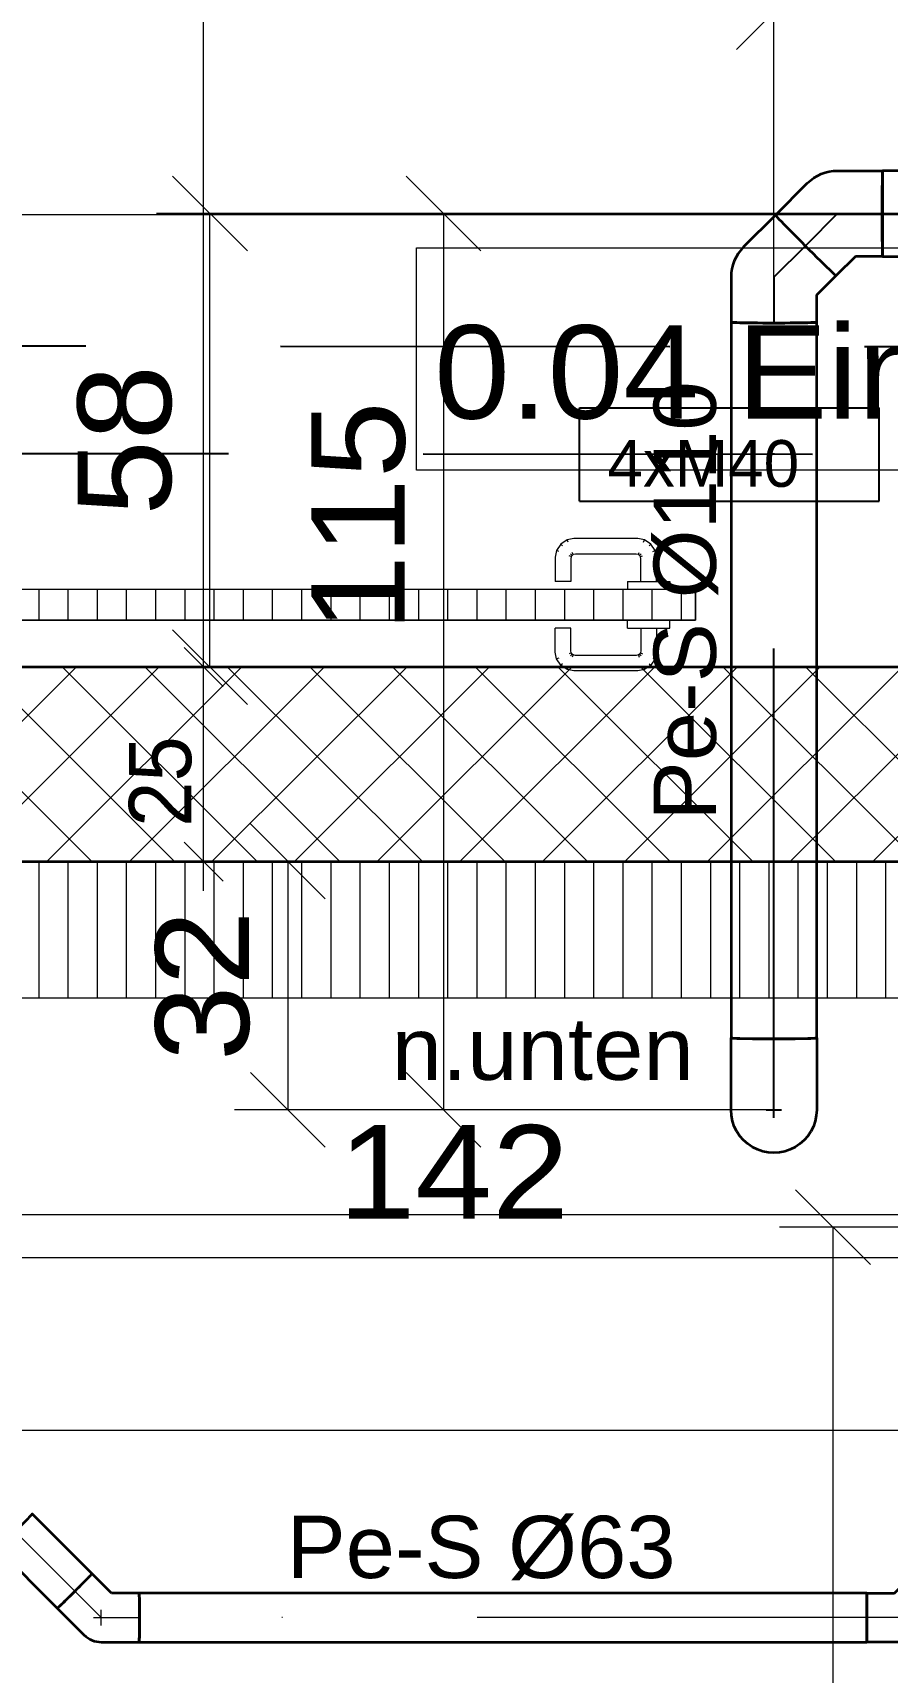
# Model space of a CAD drawing. Header units: millimetres. Extents: x -3497 to 2618, y -1809 to 2456.
# Drawn here: x -92.7 to 17, y 636.7 to 847.3 of the extents above; entities that cross this region are included whole.
import ezdxf
from ezdxf.enums import TextEntityAlignment as Align

# ---------------------------------------------------------------- set-up
doc = ezdxf.new("R2010")
doc.units = ezdxf.units.MM
doc.header["$LTSCALE"] = 100
doc.header["$PDMODE"] = 2
doc.header["$PDSIZE"] = 1
doc.linetypes.add('DASHDOT', pattern=[1, 0.5, -0.25, 0, -0.25])
doc.linetypes.add('DASHED', pattern=[0.75, 0.5, -0.25])
for name, color, linetype, true_color in [('10-0.05 Solid', 1, 'Continuous', 0xff0000), ('10-0.10 Punktlinie', 9, 'Continuous', 0x808080), ('10-0.18 Solid', 9, 'Continuous', 0x808080), ('20-(100) Aussenwände', 7, 'Continuous', 0xc0c0c0), ('20-Beton', 9, 'Continuous', 0x808080), ('30-Text', 7, 'Continuous', 0xff8000), ('50-Sanitärapparate', 6, 'Continuous', 0xff00ff), ('50-Türen&Fenster', 9, 'Continuous', 0x808080), ('Layer31', 9, 'Continuous', 0x808080)]:
    doc.layers.add(name, color=color, linetype=linetype, true_color=true_color)
doc.layers.add('10-0.05 Strichpunkt', color=7, linetype='Continuous')
doc.styles.add('Arial', font='arial.ttf')
doc.dimstyles.new('ISO-25', dxfattribs={"dimtxt": 2.5, "dimasz": 2.5, "dimexe": 1.25, "dimexo": 0.625, "dimtad": 1, "dimtxsty": 'Standard', "dimcen": 2.5, "dimadec": 0, "dimazin": 0, "dimtfac": 1, "dimtmove": 0, "dimatfit": 3, "dimfxl": 0, "dimarcsym": 0})

# ---------------------------------------------------------------- blocks, each defined once
blk = doc.blocks.new('vEGuideLine_698_nNn031')
at = {"layer": '20-(100) Aussenwände', "color": 18, "linetype": 'DASHDOT', "lineweight": 13, "true_color": 0x000000}
blk.add_point((-83.95, 643.74), dxfattribs=at)
blk = doc.blocks.new('vEBow_889_nNn037')
at = {"layer": '20-(100) Aussenwände', "color": 22, "linetype": 'Continuous', "lineweight": 35, "true_color": 0xc03000}
blk.add_line((14.33, 646.89), (14.33, 640.59), dxfattribs=at)
at = {"layer": '20-(100) Aussenwände', "color": 7, "linetype": 'DASHDOT', "lineweight": 18}
for q in [(22.61, 647.17), (14.33, 643.74)]:
    blk.add_line((19.18, 643.74), q, dxfattribs=at)
at = {"layer": '20-(100) Aussenwände', "color": 22, "linetype": 'Continuous', "lineweight": 35, "true_color": 0xc03000}
blk.add_lwpolyline([(17.88, 646.89), (20.38, 649.4), (20.41, 649.38), (20.47, 649.33), (20.57, 649.24), (20.7, 649.12), (20.86, 648.96), (21.06, 648.77), (21.28, 648.55), (21.52, 648.31), (21.79, 648.05), (22.07, 647.78), (22.35, 647.49), (22.64, 647.2), (22.93, 646.91), (23.22, 646.62), (23.49, 646.35), (23.75, 646.08), (23.99, 645.84), (24.21, 645.62), (24.4, 645.42), (24.56, 645.26), (24.68, 645.12), (24.77, 645.03), (24.82, 644.97), (24.84, 644.94), (21.41, 641.51, -0.198886), (19.18, 640.59), (14.33, 640.59), (14.33, 646.89), (17.88, 646.89)], format="xyb", close=True, dxfattribs=at)
blk.add_lwpolyline([(24.84, 644.94), (24.82, 644.97), (24.77, 645.03), (24.68, 645.12), (24.56, 645.26), (24.4, 645.42), (24.21, 645.62), (23.99, 645.84), (23.75, 646.08), (23.49, 646.35), (23.22, 646.62), (22.93, 646.91), (22.64, 647.2), (22.35, 647.49), (22.07, 647.78), (21.79, 648.05), (21.52, 648.31), (21.28, 648.55), (21.06, 648.77), (20.86, 648.96), (20.7, 649.12), (20.57, 649.24), (20.47, 649.33), (20.41, 649.38), (20.38, 649.4)], dxfattribs=at)
blk = doc.blocks.new('vEPipe_358_nNn038')
at = {"layer": '20-(100) Aussenwände', "color": 7, "linetype": 'DASHDOT', "lineweight": 18}
blk.add_line((14.33, 643.74), (-79.1, 643.74), dxfattribs=at)
at = {"layer": '20-(100) Aussenwände', "color": 22, "linetype": 'Continuous', "lineweight": 35, "true_color": 0xc03000}
blk.add_lwpolyline([(14.33, 646.89), (-79.1, 646.89), (-79.09, 646.86), (-79.08, 646.78), (-79.08, 646.65), (-79.07, 646.47), (-79.06, 646.24), (-79.06, 645.97), (-79.05, 645.66), (-79.05, 645.32), (-79.04, 644.95), (-79.04, 644.56), (-79.04, 644.15), (-79.04, 643.74), (-79.04, 643.33), (-79.04, 642.93), (-79.04, 642.54), (-79.05, 642.17), (-79.05, 641.82), (-79.06, 641.51), (-79.06, 641.24), (-79.07, 641.01), (-79.08, 640.83), (-79.08, 640.7), (-79.09, 640.62), (-79.1, 640.59), (14.33, 640.59), (14.34, 640.62), (14.35, 640.7), (14.36, 640.83), (14.36, 641.01), (14.37, 641.24), (14.38, 641.51), (14.38, 641.82), (14.39, 642.17), (14.39, 642.54), (14.39, 642.93), (14.39, 643.33), (14.39, 643.74), (14.39, 644.15), (14.39, 644.56), (14.39, 644.95), (14.39, 645.32), (14.38, 645.66), (14.38, 645.97), (14.37, 646.24), (14.36, 646.47), (14.36, 646.65), (14.35, 646.78), (14.34, 646.86)], close=True, dxfattribs=at)
blk.add_lwpolyline([(14.33, 640.59), (14.34, 640.62), (14.35, 640.7), (14.36, 640.83), (14.36, 641.01), (14.37, 641.24), (14.38, 641.51), (14.38, 641.82), (14.39, 642.17), (14.39, 642.54), (14.39, 642.93), (14.39, 643.33), (14.39, 643.74), (14.39, 644.15), (14.39, 644.56), (14.39, 644.95), (14.39, 645.32), (14.38, 645.66), (14.38, 645.97), (14.37, 646.24), (14.36, 646.47), (14.36, 646.65), (14.35, 646.78), (14.34, 646.86), (14.33, 646.89)], dxfattribs=at)
blk = doc.blocks.new('vEBow_890_nNn039')
at = {"layer": '20-(100) Aussenwände', "color": 7, "linetype": 'DASHDOT', "lineweight": 18}
for q in [(-87.38, 647.17), (-79.1, 643.74)]:
    blk.add_line((-83.95, 643.74), q, dxfattribs=at)
at = {"layer": '20-(100) Aussenwände', "color": 22, "linetype": 'Continuous', "lineweight": 35, "true_color": 0xc03000}
blk.add_lwpolyline([(-82.64, 646.89), (-85.15, 649.4), (-85.17, 649.37), (-85.22, 649.31), (-85.31, 649.22), (-85.43, 649.08), (-85.59, 648.92), (-85.78, 648.72), (-86, 648.5), (-86.24, 648.26), (-86.5, 647.99), (-86.77, 647.72), (-87.06, 647.43), (-87.35, 647.14), (-87.64, 646.85), (-87.92, 646.56), (-88.2, 646.29), (-88.46, 646.03), (-88.71, 645.79), (-88.93, 645.57), (-89.13, 645.38), (-89.29, 645.23), (-89.42, 645.1), (-89.52, 645.01), (-89.58, 644.96), (-89.61, 644.94), (-86.18, 641.51, 0.198939), (-83.95, 640.59), (-79.1, 640.59), (-79.09, 640.62), (-79.08, 640.7), (-79.08, 640.83), (-79.07, 641.01), (-79.06, 641.24), (-79.06, 641.51), (-79.05, 641.82), (-79.05, 642.17), (-79.04, 642.54), (-79.04, 642.93), (-79.04, 643.33), (-79.04, 643.74), (-79.04, 644.15), (-79.04, 644.56), (-79.04, 644.95), (-79.05, 645.32), (-79.05, 645.66), (-79.06, 645.97), (-79.06, 646.24), (-79.07, 646.47), (-79.08, 646.65), (-79.08, 646.78), (-79.09, 646.86), (-79.1, 646.89)], format="xyb", close=True, dxfattribs=at)
blk.add_lwpolyline([(-79.1, 640.59), (-79.09, 640.62), (-79.08, 640.7), (-79.08, 640.83), (-79.07, 641.01), (-79.06, 641.24), (-79.06, 641.51), (-79.05, 641.82), (-79.05, 642.17), (-79.04, 642.54), (-79.04, 642.93), (-79.04, 643.33), (-79.04, 643.74), (-79.04, 644.15), (-79.04, 644.56), (-79.04, 644.95), (-79.05, 645.32), (-79.05, 645.66), (-79.06, 645.97), (-79.06, 646.24), (-79.07, 646.47), (-79.08, 646.65), (-79.08, 646.78), (-79.09, 646.86), (-79.1, 646.89)], dxfattribs=at)
blk = doc.blocks.new('vEPipe_359_nNn040')
at = {"layer": '20-(100) Aussenwände', "color": 7, "linetype": 'DASHDOT', "lineweight": 18}
blk.add_line((-87.38, 647.17), (-95.05, 654.85), dxfattribs=at)
at = {"layer": '20-(100) Aussenwände', "color": 22, "linetype": 'Continuous', "lineweight": 35, "true_color": 0xc03000}
blk.add_lwpolyline([(-85.15, 649.4), (-92.83, 657.07), (-92.84, 657.05), (-92.89, 656.99), (-92.98, 656.89), (-93.1, 656.75), (-93.26, 656.59), (-93.45, 656.39), (-93.66, 656.17), (-93.9, 655.92), (-94.16, 655.66), (-94.43, 655.38), (-94.72, 655.09), (-95.01, 654.8), (-95.3, 654.51), (-95.59, 654.23), (-95.86, 653.95), (-96.13, 653.69), (-96.37, 653.45), (-96.6, 653.24), (-96.79, 653.05), (-96.96, 652.89), (-97.09, 652.77), (-97.19, 652.68), (-97.26, 652.63), (-97.28, 652.62), (-89.6, 644.94), (-89.58, 644.96), (-89.52, 645.01), (-89.42, 645.1), (-89.28, 645.22), (-89.12, 645.38), (-88.92, 645.56), (-88.7, 645.78), (-88.45, 646.02), (-88.19, 646.28), (-87.91, 646.55), (-87.62, 646.84), (-87.33, 647.13), (-87.04, 647.42), (-86.76, 647.7), (-86.48, 647.98), (-86.23, 648.25), (-85.99, 648.49), (-85.77, 648.71), (-85.58, 648.91), (-85.43, 649.08), (-85.3, 649.21), (-85.21, 649.31), (-85.16, 649.37)], close=True, dxfattribs=at)
blk.add_lwpolyline([(-89.6, 644.94), (-89.58, 644.96), (-89.52, 645.01), (-89.42, 645.1), (-89.28, 645.22), (-89.12, 645.38), (-88.92, 645.56), (-88.7, 645.78), (-88.45, 646.02), (-88.19, 646.28), (-87.91, 646.55), (-87.62, 646.84), (-87.33, 647.13), (-87.04, 647.42), (-86.76, 647.7), (-86.48, 647.98), (-86.23, 648.25), (-85.99, 648.49), (-85.77, 648.71), (-85.58, 648.91), (-85.43, 649.08), (-85.3, 649.21), (-85.21, 649.31), (-85.16, 649.37), (-85.15, 649.4)], dxfattribs=at)
blk = doc.blocks.new('vER1Sym_nNn0222')
at = {"layer": '20-(100) Aussenwände', "color": 7, "linetype": 'DASHDOT', "lineweight": 25}
blk.add_point((2.41, 708.95), dxfattribs=at)
blk = doc.blocks.new('vEGuideLine_nNn0224')
at = {"layer": '20-(100) Aussenwände', "color": 16, "linetype": 'Continuous', "lineweight": 13, "true_color": 0x800000}
blk.add_point((2.41, 824.11), dxfattribs=at)
blk = doc.blocks.new('vEBow_nNn0226')
at = {"layer": '20-(100) Aussenwände', "color": 7, "linetype": 'DASHDOT', "lineweight": 25}
blk.add_line((2.41, 708.95), (2.41, 718.23), dxfattribs=at)
at = {"layer": '20-(100) Aussenwände', "color": 22, "linetype": 'Continuous', "lineweight": 35, "true_color": 0xc03000}
blk.add_lwpolyline([(7.91, 718.23), (7.91, 708.95), (7.86, 708.23), (7.72, 707.52), (7.49, 706.84), (7.17, 706.2), (6.77, 705.6), (6.3, 705.06), (5.76, 704.58), (5.16, 704.18), (4.51, 703.86), (3.83, 703.63), (3.13, 703.49), (2.41, 703.45), (1.69, 703.49), (0.98, 703.63), (0.3, 703.86), (-0.34, 704.18), (-0.94, 704.58), (-1.48, 705.06), (-1.96, 705.6), (-2.36, 706.2), (-2.67, 706.84), (-2.9, 707.52), (-3.05, 708.23), (-3.09, 708.95), (-3.09, 718.23), (-3.05, 718.21), (-2.9, 718.19), (-2.67, 718.17), (-2.36, 718.15), (-1.96, 718.14), (-1.48, 718.13), (-0.94, 718.11), (-0.34, 718.1), (0.3, 718.09), (0.98, 718.09), (1.69, 718.08), (2.41, 718.08), (3.13, 718.08), (3.83, 718.09), (4.51, 718.09), (5.16, 718.1), (5.76, 718.11), (6.3, 718.13), (6.77, 718.14), (7.17, 718.15), (7.49, 718.17), (7.72, 718.19), (7.86, 718.21)], close=True, dxfattribs=at)
blk = doc.blocks.new('vEPipe_791_nNn0227')
at = {"layer": '20-(100) Aussenwände', "color": 7, "linetype": 'DASHDOT', "lineweight": 25}
blk.add_line((2.41, 718.23), (2.41, 810.15), dxfattribs=at)
at = {"layer": '20-(100) Aussenwände', "color": 22, "linetype": 'Continuous', "lineweight": 35, "true_color": 0xc03000}
blk.add_lwpolyline([(7.91, 718.23), (7.91, 810.15), (7.86, 810.13), (7.72, 810.12), (7.49, 810.11), (7.17, 810.09), (6.77, 810.08), (6.3, 810.07), (5.76, 810.06), (5.16, 810.05), (4.51, 810.05), (3.83, 810.04), (3.13, 810.04), (2.41, 810.04), (1.69, 810.04), (0.98, 810.04), (0.3, 810.05), (-0.34, 810.05), (-0.94, 810.06), (-1.48, 810.07), (-1.96, 810.08), (-2.36, 810.09), (-2.67, 810.11), (-2.9, 810.12), (-3.05, 810.13), (-3.09, 810.15), (-3.09, 718.23), (-3.05, 718.21), (-2.9, 718.2), (-2.67, 718.18), (-2.36, 718.17), (-1.96, 718.16), (-1.48, 718.15), (-0.94, 718.14), (-0.34, 718.13), (0.3, 718.13), (0.98, 718.12), (1.69, 718.12), (2.41, 718.12), (3.13, 718.12), (3.83, 718.12), (4.51, 718.13), (5.16, 718.13), (5.76, 718.14), (6.3, 718.15), (6.77, 718.16), (7.17, 718.17), (7.49, 718.18), (7.72, 718.2), (7.86, 718.21)], close=True, dxfattribs=at)
blk.add_lwpolyline([(-3.09, 718.23), (-3.05, 718.21), (-2.9, 718.2), (-2.67, 718.18), (-2.36, 718.17), (-1.96, 718.16), (-1.48, 718.15), (-0.94, 718.14), (-0.34, 718.13), (0.3, 718.13), (0.98, 718.12), (1.69, 718.12), (2.41, 718.12), (3.13, 718.12), (3.83, 718.12), (4.51, 718.13), (5.16, 718.13), (5.76, 718.14), (6.3, 718.15), (6.77, 718.16), (7.17, 718.17), (7.49, 718.18), (7.72, 718.2), (7.86, 718.21), (7.91, 718.23)], dxfattribs=at)
blk = doc.blocks.new('vEBow_1478_nNn0228')
at = {"layer": '20-(100) Aussenwände', "color": 7, "linetype": 'DASHDOT', "lineweight": 25}
for q in [(6.5, 820.02), (2.41, 810.15)]:
    blk.add_line((2.41, 815.93), q, dxfattribs=at)
at = {"layer": '20-(100) Aussenwände', "color": 22, "linetype": 'Continuous', "lineweight": 35, "true_color": 0xc03000}
blk.add_lwpolyline([(7.91, 813.65), (10.39, 816.13), (10.35, 816.16), (10.24, 816.25), (10.07, 816.41), (9.84, 816.63), (9.55, 816.9), (9.21, 817.23), (8.82, 817.61), (8.39, 818.03), (7.94, 818.48), (7.45, 818.96), (6.95, 819.46), (6.44, 819.97), (5.94, 820.48), (5.44, 820.98), (4.96, 821.46), (4.51, 821.92), (4.09, 822.35), (3.71, 822.73), (3.38, 823.08), (3.1, 823.36), (2.88, 823.6), (2.73, 823.77), (2.64, 823.87), (2.61, 823.91), (-1.48, 819.82, 0.198938), (-3.09, 815.93), (-3.09, 810.15), (-3.05, 810.13), (-2.9, 810.12), (-2.67, 810.11), (-2.36, 810.09), (-1.96, 810.08), (-1.48, 810.07), (-0.94, 810.06), (-0.34, 810.05), (0.3, 810.05), (0.98, 810.04), (1.69, 810.04), (2.41, 810.04), (3.13, 810.04), (3.83, 810.04), (4.51, 810.05), (5.16, 810.05), (5.76, 810.06), (6.3, 810.07), (6.77, 810.08), (7.17, 810.09), (7.49, 810.11), (7.72, 810.12), (7.86, 810.13), (7.91, 810.15)], format="xyb", close=True, dxfattribs=at)
blk.add_lwpolyline([(-3.09, 810.15), (-3.05, 810.13), (-2.9, 810.12), (-2.67, 810.11), (-2.36, 810.09), (-1.96, 810.08), (-1.48, 810.07), (-0.94, 810.06), (-0.34, 810.05), (0.3, 810.05), (0.98, 810.04), (1.69, 810.04), (2.41, 810.04), (3.13, 810.04), (3.83, 810.04), (4.51, 810.05), (5.16, 810.05), (5.76, 810.06), (6.3, 810.07), (6.77, 810.08), (7.17, 810.09), (7.49, 810.11), (7.72, 810.12), (7.86, 810.13), (7.91, 810.15)], dxfattribs=at)
blk = doc.blocks.new('vEBow_1479_nNn0229')
at = {"layer": '20-(100) Aussenwände', "color": 22, "linetype": 'Continuous', "lineweight": 35, "true_color": 0xc03000}
blk.add_line((16.37, 818.61), (16.37, 829.61), dxfattribs=at)
at = {"layer": '20-(100) Aussenwände', "color": 7, "linetype": 'DASHDOT', "lineweight": 25}
for q in [(6.5, 820.02), (16.37, 824.11)]:
    blk.add_line((10.59, 824.11), q, dxfattribs=at)
at = {"layer": '20-(100) Aussenwände', "color": 22, "linetype": 'Continuous', "lineweight": 35, "true_color": 0xc03000}
blk.add_lwpolyline([(12.87, 818.61), (10.39, 816.13), (10.35, 816.16), (10.24, 816.25), (10.07, 816.41), (9.84, 816.63), (9.55, 816.9), (9.21, 817.23), (8.82, 817.61), (8.39, 818.03), (7.94, 818.48), (7.45, 818.96), (6.95, 819.46), (6.44, 819.97), (5.94, 820.48), (5.44, 820.98), (4.96, 821.46), (4.51, 821.92), (4.09, 822.35), (3.71, 822.73), (3.38, 823.08), (3.1, 823.36), (2.88, 823.6), (2.73, 823.77), (2.64, 823.87), (2.61, 823.91), (6.7, 828, -0.198886), (10.59, 829.61), (16.37, 829.61), (16.37, 818.61), (12.87, 818.61)], format="xyb", close=True, dxfattribs=at)
blk.add_lwpolyline([(2.61, 823.91), (2.64, 823.87), (2.73, 823.77), (2.88, 823.6), (3.1, 823.36), (3.38, 823.08), (3.71, 822.73), (4.09, 822.35), (4.51, 821.92), (4.96, 821.46), (5.44, 820.98), (5.94, 820.48), (6.44, 819.97), (6.95, 819.46), (7.45, 818.96), (7.94, 818.48), (8.39, 818.03), (8.82, 817.61), (9.21, 817.23), (9.55, 816.9), (9.84, 816.63), (10.07, 816.41), (10.24, 816.25), (10.35, 816.16), (10.39, 816.13)], dxfattribs=at)
blk = doc.blocks.new('vEPipe_nNn0230')
at = {"layer": '20-(100) Aussenwände', "color": 7, "linetype": 'DASHDOT', "lineweight": 25}
blk.add_line((16.37, 824.11), (90.85, 824.11), dxfattribs=at)
at = {"layer": '20-(100) Aussenwände', "color": 22, "linetype": 'Continuous', "lineweight": 35, "true_color": 0xc03000}
blk.add_lwpolyline([(16.37, 818.61), (90.85, 818.61), (90.84, 818.66), (90.82, 818.8), (90.81, 819.03), (90.8, 819.35), (90.78, 819.75), (90.77, 820.22), (90.76, 820.76), (90.76, 821.36), (90.75, 822.01), (90.75, 822.69), (90.74, 823.39), (90.74, 824.11), (90.74, 824.83), (90.75, 825.54), (90.75, 826.22), (90.76, 826.86), (90.76, 827.46), (90.77, 828), (90.78, 828.48), (90.8, 828.88), (90.81, 829.19), (90.82, 829.43), (90.84, 829.57), (90.85, 829.61), (16.37, 829.61), (16.36, 829.57), (16.35, 829.43), (16.33, 829.19), (16.32, 828.88), (16.31, 828.48), (16.3, 828), (16.29, 827.46), (16.28, 826.86), (16.27, 826.22), (16.27, 825.54), (16.26, 824.83), (16.26, 824.11), (16.26, 823.39), (16.27, 822.69), (16.27, 822.01), (16.28, 821.36), (16.29, 820.76), (16.3, 820.22), (16.31, 819.75), (16.32, 819.35), (16.33, 819.03), (16.35, 818.8), (16.36, 818.66)], close=True, dxfattribs=at)
blk.add_lwpolyline([(16.37, 829.61), (16.36, 829.57), (16.35, 829.43), (16.33, 829.19), (16.32, 828.88), (16.31, 828.48), (16.3, 828), (16.29, 827.46), (16.28, 826.86), (16.27, 826.22), (16.27, 825.54), (16.26, 824.83), (16.26, 824.11), (16.26, 823.39), (16.27, 822.69), (16.27, 822.01), (16.28, 821.36), (16.29, 820.76), (16.3, 820.22), (16.31, 819.75), (16.32, 819.35), (16.33, 819.03), (16.35, 818.8), (16.36, 818.66), (16.37, 818.61)], dxfattribs=at)
blk = doc.blocks.new('*D345')
at = {"layer": '10-0.05 Strichpunkt', "color": 6, "linetype": 'Continuous', "lineweight": 13, "true_color": 0xff00ff}
for p, q in [((2.41, 815.93), (2.41, 856.86)), ((104.82, 824.11), (104.82, 856.86)), ((-2.39, 845.2), (7.21, 854.8)), ((109.62, 854.8), (100.02, 845.2)), ((104.82, 850), (2.41, 850))]:
    blk.add_line(p, q, dxfattribs=at)
at = {"layer": '10-0.05 Strichpunkt', "color": 6, "linetype": 'Continuous', "lineweight": 13, "true_color": 0xff00ff, "style": 'Arial', "width": 1.060137}
blk.add_text('102', height=12, dxfattribs=at).set_placement((38.8, 855), (68.42, 855), align=Align.FIT)
blk = doc.blocks.new('_Oblique')
at = {"color": 0, "linetype": 'ByBlock', "lineweight": -2}
blk.add_line((-0.5, -0.5), (0.5, 0.5), dxfattribs=at)
blk = doc.blocks.new('*D346')
at = {"layer": '10-0.05 Strichpunkt', "color": 6, "linetype": 'Continuous', "lineweight": 13, "true_color": 0xff00ff}
for p, q in [((-74.8, 828.91), (-65.2, 819.31)), ((10.59, 824.11), (-76.86, 824.11)), ((-70, 765.85), (-70, 824.11)), ((-65.2, 761.05), (-74.8, 770.65)), ((-78.16, 765.85), (-63.14, 765.85))]:
    blk.add_line(p, q, dxfattribs=at)
at = {"layer": '10-0.05 Strichpunkt', "color": 6, "linetype": 'Continuous', "lineweight": 13, "true_color": 0xff00ff, "style": 'Arial', "width": 1.03866}
blk.add_text('58', height=12, rotation=90, dxfattribs=at).set_placement((-75, 785.31), (-75, 804.65), align=Align.FIT)
blk = doc.blocks.new('*D347')
at = {"layer": '10-0.05 Strichpunkt', "color": 6, "linetype": 'Continuous', "lineweight": 13, "true_color": 0xff00ff}
for p, q in [((-44.8, 828.91), (-35.2, 819.31)), ((10.59, 824.11), (-46.86, 824.11)), ((-40, 824.11), (-40, 708.95)), ((-35.2, 704.15), (-44.8, 713.75)), ((2.41, 708.95), (-46.86, 708.95))]:
    blk.add_line(p, q, dxfattribs=at)
at = {"layer": '10-0.05 Strichpunkt', "color": 6, "linetype": 'Continuous', "lineweight": 13, "true_color": 0xff00ff, "style": 'Arial', "width": 1.060137}
blk.add_text('115', height=12, rotation=90, dxfattribs=at).set_placement((-45, 770.37), (-45, 799.99), align=Align.FIT)
blk = doc.blocks.new('*D354')
at = {"layer": '10-0.05 Strichpunkt', "color": 6, "linetype": 'Continuous', "lineweight": 13, "true_color": 0xff00ff}
for p, q in [((-109.8, 669.59), (-109.8, 696.86)), ((-114.6, 685.2), (-105, 694.8)), ((37.2, 694.8), (27.6, 685.2)), ((32.4, 693.9), (32.4, 683.14)), ((-109.8, 690), (32.4, 690))]:
    blk.add_line(p, q, dxfattribs=at)
at = {"layer": '10-0.05 Strichpunkt', "color": 6, "linetype": 'Continuous', "lineweight": 13, "true_color": 0xff00ff, "style": 'Arial', "width": 1.060137}
blk.add_text('142', height=12, dxfattribs=at).set_placement((-53.5, 695), (-23.89, 695), align=Align.FIT)
blk = doc.blocks.new('*D357')
at = {"layer": '10-0.05 Strichpunkt', "color": 6, "linetype": 'Continuous', "lineweight": 13, "true_color": 0xff00ff}
for p, q in [((-55.2, 736.09), (-64.8, 745.69)), ((-52.6, 740.89), (-66.86, 740.89)), ((-60, 740.89), (-60, 708.95)), ((-60, 740.89), (-60, 740.89)), ((-64.8, 713.75), (-55.2, 704.15)), ((2.41, 708.95), (-66.86, 708.95)), ((-60, 708.95), (-60, 708.95))]:
    blk.add_line(p, q, dxfattribs=at)
at = {"layer": '10-0.05 Strichpunkt', "color": 6, "linetype": 'Continuous', "lineweight": 13, "true_color": 0xff00ff, "style": 'Arial', "width": 1.03866}
blk.add_text('32', height=12, rotation=90, dxfattribs=at).set_placement((-65, 715.25), (-65, 734.59), align=Align.FIT)
blk = doc.blocks.new('*D360')
at = {"layer": '10-0.05 Strichpunkt', "color": 6, "linetype": 'Continuous', "lineweight": 13, "true_color": 0xff00ff}
for p, q in [((5.2, 698.7), (14.8, 689.1)), ((32.4, 693.9), (3.14, 693.9)), ((10, 693.9), (10, 452.09)), ((14.8, 447.29), (5.2, 456.89)), ((111.32, 452.09), (3.14, 452.09))]:
    blk.add_line(p, q, dxfattribs=at)
at = {"layer": '10-0.05 Strichpunkt', "color": 6, "linetype": 'Continuous', "lineweight": 13, "true_color": 0xff00ff, "style": 'Arial', "width": 1.060137}
blk.add_text('242', height=12, rotation=90, dxfattribs=at).set_placement((5, 558.19), (5, 587.8), align=Align.FIT)
blk = doc.blocks.new('*X514')
at = {"layer": '10-0.05 Solid', "color": 8, "linetype": 'Continuous', "lineweight": 13, "true_color": 0x808080}
for p, q in [((-133.2, 771.85), (-133.2, 775.85)), ((-129.45, 771.85), (-129.45, 775.85)), ((-125.7, 771.85), (-125.7, 775.85)), ((-121.95, 771.85), (-121.95, 775.85)), ((-118.2, 771.85), (-118.2, 775.85)), ((-114.45, 771.85), (-114.45, 775.85)), ((-110.7, 771.85), (-110.7, 775.85)), ((-106.95, 771.85), (-106.95, 775.85)), ((-103.2, 771.85), (-103.2, 775.85)), ((-99.45, 771.85), (-99.45, 775.85)), ((-95.7, 771.85), (-95.7, 775.85)), ((-91.95, 771.85), (-91.95, 775.85)), ((-88.2, 771.85), (-88.2, 775.85)), ((-84.45, 771.85), (-84.45, 775.85)), ((-80.7, 771.85), (-80.7, 775.85)), ((-76.95, 771.85), (-76.95, 775.85)), ((-73.2, 771.85), (-73.2, 775.85)), ((-69.45, 771.85), (-69.45, 775.85)), ((-65.7, 771.85), (-65.7, 775.85)), ((-61.95, 771.85), (-61.95, 775.85)), ((-58.2, 771.85), (-58.2, 775.85)), ((-54.45, 771.85), (-54.45, 775.85)), ((-50.7, 771.85), (-50.7, 775.85)), ((-46.95, 771.85), (-46.95, 775.85)), ((-43.2, 771.85), (-43.2, 775.85)), ((-39.45, 771.85), (-39.45, 775.85)), ((-35.7, 771.85), (-35.7, 775.85)), ((-31.95, 771.85), (-31.95, 775.85)), ((-28.2, 771.85), (-28.2, 775.85)), ((-24.45, 771.85), (-24.45, 775.85)), ((-20.7, 771.85), (-20.7, 775.85)), ((-16.95, 771.85), (-16.95, 775.85)), ((-13.2, 771.85), (-13.2, 775.85)), ((-9.45, 771.85), (-9.45, 775.85))]:
    blk.add_line(p, q, dxfattribs=at)
blk = doc.blocks.new('*X515')
at = {"layer": '10-0.05 Solid', "color": 18, "linetype": 'Continuous', "lineweight": 13, "true_color": 0x000000}
for p, q in [((-91.95, 723.35), (-91.95, 740.85)), ((-88.2, 723.35), (-88.2, 740.85)), ((-84.45, 723.35), (-84.45, 740.85)), ((-80.7, 723.35), (-80.7, 740.85)), ((-76.95, 723.35), (-76.95, 740.85)), ((-73.2, 723.35), (-73.2, 740.85)), ((-69.45, 723.35), (-69.45, 740.85)), ((-65.7, 723.35), (-65.7, 740.85)), ((-61.95, 723.35), (-61.95, 740.85)), ((-58.2, 723.35), (-58.2, 740.85)), ((-54.45, 723.35), (-54.45, 740.85)), ((-50.7, 723.35), (-50.7, 740.85)), ((-46.95, 723.35), (-46.95, 740.85)), ((-43.2, 723.35), (-43.2, 740.85)), ((-39.45, 723.35), (-39.45, 740.85)), ((-35.7, 723.35), (-35.7, 740.85)), ((-31.95, 723.35), (-31.95, 740.85)), ((-28.2, 723.35), (-28.2, 740.85)), ((-24.45, 723.35), (-24.45, 740.85)), ((-20.7, 723.35), (-20.7, 740.85)), ((-16.95, 723.35), (-16.95, 740.85)), ((-13.2, 723.35), (-13.2, 740.85)), ((-9.45, 723.35), (-9.45, 740.85)), ((-5.7, 723.35), (-5.7, 740.85)), ((-1.95, 723.35), (-1.95, 740.85)), ((1.8, 723.35), (1.8, 740.85)), ((5.55, 723.35), (5.55, 740.85)), ((9.3, 723.35), (9.3, 740.85)), ((13.05, 723.35), (13.05, 740.85)), ((16.8, 723.35), (16.8, 740.85))]:
    blk.add_line(p, q, dxfattribs=at)
blk = doc.blocks.new('*X516')
at = {"layer": '10-0.05 Solid', "color": 18, "linetype": 'Continuous', "lineweight": 13, "true_color": 0x000000}
for p, q in [((-112.17, 740.85), (-87.17, 765.85)), ((-85.15, 740.85), (-110.15, 765.85)), ((-101.56, 740.85), (-76.56, 765.85)), ((-74.55, 740.85), (-99.55, 765.85)), ((-90.95, 740.85), (-65.95, 765.85)), ((-63.94, 740.85), (-88.94, 765.85)), ((-80.35, 740.85), (-55.35, 765.85)), ((-53.33, 740.85), (-78.33, 765.85)), ((-69.74, 740.85), (-44.74, 765.85)), ((-42.73, 740.85), (-67.73, 765.85)), ((-59.14, 740.85), (-34.14, 765.85)), ((-32.12, 740.85), (-57.12, 765.85)), ((-48.53, 740.85), (-23.53, 765.85)), ((-21.51, 740.85), (-46.51, 765.85)), ((-37.92, 740.85), (-12.92, 765.85)), ((-10.91, 740.85), (-35.91, 765.85)), ((-27.32, 740.85), (-2.32, 765.85)), ((-0.3, 740.85), (-25.3, 765.85)), ((-16.71, 740.85), (8.29, 765.85)), ((10.31, 740.85), (-14.69, 765.85)), ((-6.1, 740.85), (18.9, 765.85)), ((20.91, 740.85), (-4.09, 765.85)), ((4.5, 740.85), (29.5, 765.85)), ((31.52, 740.85), (6.52, 765.85)), ((15.11, 740.85), (40.11, 765.85))]:
    blk.add_line(p, q, dxfattribs=at)
blk = doc.blocks.new('AnonymMegaMac_nNn0935')
at = {"layer": '20-Beton', "color": 8, "linetype": 'Continuous', "lineweight": 13, "true_color": 0x808080}
blk.add_line((371.33, 740.84), (-82.67, 740.85), dxfattribs=at)
blk = doc.blocks.new('AnonymMegaMac_nNn0990')
at = {"layer": '20-Beton', "color": 8, "linetype": 'Continuous', "lineweight": 13, "true_color": 0x808080}
blk.add_line((-112.67, 667.82), (1067.35, 667.78), dxfattribs=at)
blk = doc.blocks.new('AnonymMegaMac_nNn0991')
at = {"layer": '20-Beton', "color": 8, "linetype": 'Continuous', "lineweight": 13, "true_color": 0x808080}
blk.add_line((-112.67, 667.82), (1067.35, 667.78), dxfattribs=at)
blk = doc.blocks.new('AnonymMegaMac_nNn01003')
at = {"layer": '20-Beton', "color": 8, "linetype": 'Continuous', "lineweight": 13, "true_color": 0x808080}
blk.add_line((-112.67, 823.97), (202.34, 823.97), dxfattribs=at)
blk = doc.blocks.new('AnonymMegaMac_nNn01121')
at = {"layer": '20-Beton', "color": 8, "linetype": 'Continuous', "lineweight": 13, "true_color": 0x808080}
for p, q in [((-73.32, 768.35), (-68.32, 763.35)), ((-66.13, 765.85), (-92.67, 765.85)), ((-70.82, 740.85), (-70.82, 765.85)), ((-73.32, 743.35), (-68.32, 738.35)), ((-66.13, 740.85), (-92.67, 740.85)), ((-70.82, 737.1), (-70.82, 740.85))]:
    blk.add_line(p, q, dxfattribs=at)
at = {"layer": '20-Beton', "color": 8, "linetype": 'Continuous', "lineweight": 18, "true_color": 0x808080, "style": 'Arial', "width": 0.9375}
blk.add_text('25', height=8, rotation=90, dxfattribs=at).set_placement((-72.41, 745.32), (-72.41, 756.96), align=Align.FIT)
blk = doc.blocks.new('AnonymMegaMac_nNn01122')
at = {"layer": '20-Beton', "color": 8, "linetype": 'Continuous', "lineweight": 13, "true_color": 0x808080}
for p, q in [((-70.82, 765.85), (-70.82, 1502.98)), ((-73.32, 768.35), (-68.32, 763.35)), ((-66.13, 765.85), (-92.67, 765.85))]:
    blk.add_line(p, q, dxfattribs=at)
blk = doc.blocks.new('AnonymMegaMac_nNn01206')
at = {"layer": '20-Beton', "color": 8, "linetype": 'Continuous', "lineweight": 13, "true_color": 0x808080}
blk.add_line((-155.17, 695.51), (676.83, 695.51), dxfattribs=at)

msp = doc.modelspace()

# ---------------------------------------------------------------- linework, layer by layer
at = {"layer": '10-0.05 Strichpunkt', "color": 30, "linetype": 'Continuous', "lineweight": 25, "true_color": 0xff8000}
for p, q in [((-22.55, 799.15), (15.93, 799.15)), ((-22.55, 787.15), (-22.55, 799.15)), ((-22.55, 799.15), (15.93, 799.15)), ((-22.55, 787.15), (-22.55, 799.15)), ((15.93, 787.15), (15.93, 799.15)), ((15.93, 787.15), (15.93, 799.15)), ((-22.55, 787.15), (15.93, 787.15)), ((-22.55, 787.15), (15.93, 787.15))]:
    msp.add_line(p, q, dxfattribs=at)
at = {"layer": '10-0.10 Punktlinie', "color": 8, "linetype": 'Continuous', "lineweight": 13, "true_color": 0x808080}
msp.add_lwpolyline([(-112.67, 765.85), (124.32, 765.85)], dxfattribs=at)
at = {"layer": '10-0.18 Solid', "color": 8, "linetype": 'Continuous', "lineweight": 35, "true_color": 0x808080}
msp.add_line((-112.67, 740.85), (676.83, 740.85), dxfattribs=at)
at = {"layer": '20-(100) Aussenwände', "color": 8, "linetype": 'Continuous', "lineweight": 13, "true_color": 0x808080}
for p, q in [((-24.95, 781.63), (-25.5, 780.82)), ((-24.14, 782.18), (-24.95, 781.63)), ((-24.74, 781.42), (-24.95, 781.63)), ((-23.27, 782.35), (-24.14, 782.18)), ((-24.02, 781.9), (-24.14, 782.18)), ((-15.07, 782.35), (-23.27, 782.35)), ((-14.21, 782.18), (-15.07, 782.35)), ((-14.32, 781.9), (-14.21, 782.18)), ((-13.39, 781.63), (-14.21, 782.18)), ((-13.6, 781.42), (-13.39, 781.63)), ((-12.84, 780.82), (-13.39, 781.63)), ((-25.5, 780.82), (-25.67, 779.95)), ((-25.67, 779.95), (-25.67, 776.85)), ((-25.22, 780.7), (-25.5, 780.82)), ((-23.62, 780.04), (-23.89, 780.15)), ((-23.51, 780.19), (-23.72, 780.4)), ((-23.62, 780.04), (-23.67, 779.75)), ((-23.67, 779.75), (-23.67, 776.85)), ((-23.51, 780.19), (-23.62, 780.04)), ((-23.36, 780.3), (-23.51, 780.19)), ((-23.36, 780.3), (-23.47, 780.57)), ((-23.07, 780.35), (-23.36, 780.3)), ((-15.27, 780.35), (-23.07, 780.35)), ((-14.99, 780.3), (-15.27, 780.35)), ((-14.99, 780.3), (-14.87, 780.57)), ((-14.83, 780.19), (-14.99, 780.3)), ((-14.83, 780.19), (-14.62, 780.4)), ((-14.73, 780.04), (-14.83, 780.19)), ((-14.73, 780.04), (-14.45, 780.15)), ((-14.67, 779.75), (-14.73, 780.04)), ((-14.67, 776.85), (-14.67, 779.75)), ((-13.12, 780.7), (-12.84, 780.82)), ((-12.67, 779.95), (-12.84, 780.82)), ((-12.67, 776.85), (-12.67, 779.95)), ((-135.67, 775.85), (-7.67, 775.85)), ((-112.67, 775.85), (-7.67, 775.85)), ((-25.38, 776.85), (-25.67, 776.85)), ((-24.67, 776.85), (-25.38, 776.85)), ((-23.97, 776.85), (-24.67, 776.85)), ((-23.67, 776.85), (-23.97, 776.85)), ((-16.37, 776.85), (-16.01, 776.85)), ((-16.37, 776.85), (-16.37, 776.84)), ((-16.37, 776.84), (-16.37, 775.86)), ((-16.37, 775.86), (-16.37, 775.85)), ((-16.01, 776.85), (-15.02, 776.85)), ((-15.02, 776.85), (-13.67, 776.85)), ((-13.67, 776.85), (-12.32, 776.85)), ((-12.32, 776.85), (-11.33, 776.85)), ((-11.33, 776.85), (-10.97, 776.85)), ((-10.97, 776.85), (-10.97, 776.84)), ((-10.97, 776.84), (-10.97, 775.86)), ((-10.97, 775.86), (-10.97, 775.85)), ((-7.67, 771.85), (-7.67, 775.85)), ((-7.67, 775.85), (-7.67, 771.85)), ((-7.67, 771.85), (-135.67, 771.85)), ((-112.67, 771.85), (-7.67, 771.85)), ((-25.38, 770.85), (-25.67, 770.85)), ((-25.67, 767.75), (-25.67, 770.85)), ((-24.67, 770.85), (-25.38, 770.85)), ((-23.97, 770.85), (-24.67, 770.85)), ((-23.67, 770.85), (-23.97, 770.85)), ((-23.67, 767.95), (-23.67, 770.85)), ((-16.37, 771.84), (-16.37, 771.85)), ((-16.37, 770.86), (-16.37, 771.84)), ((-16.37, 770.85), (-16.37, 770.86)), ((-16.37, 770.85), (-16.01, 770.85)), ((-16.01, 770.85), (-15.02, 770.85)), ((-15.02, 770.85), (-13.67, 770.85)), ((-14.67, 770.85), (-14.67, 767.95)), ((-13.67, 770.85), (-12.32, 770.85)), ((-12.67, 770.85), (-12.67, 767.75)), ((-12.32, 770.85), (-11.33, 770.85)), ((-11.33, 770.85), (-10.97, 770.85)), ((-10.97, 771.84), (-10.97, 771.85)), ((-10.97, 770.86), (-10.97, 771.84)), ((-10.97, 770.85), (-10.97, 770.86)), ((-25.5, 766.89), (-25.67, 767.75)), ((-25.22, 767), (-25.5, 766.89)), ((-24.95, 766.07), (-25.5, 766.89)), ((-23.62, 767.67), (-23.89, 767.55)), ((-23.51, 767.51), (-23.72, 767.3)), ((-23.62, 767.67), (-23.67, 767.95)), ((-23.51, 767.51), (-23.62, 767.67)), ((-23.36, 767.41), (-23.51, 767.51)), ((-23.36, 767.41), (-23.47, 767.13)), ((-23.07, 767.35), (-23.36, 767.41)), ((-15.27, 767.35), (-23.07, 767.35)), ((-14.99, 767.41), (-15.27, 767.35)), ((-14.83, 767.51), (-14.99, 767.41)), ((-14.99, 767.41), (-14.87, 767.13)), ((-14.73, 767.67), (-14.83, 767.51)), ((-14.83, 767.51), (-14.62, 767.3)), ((-14.67, 767.95), (-14.73, 767.67)), ((-14.73, 767.67), (-14.45, 767.55)), ((-12.84, 766.89), (-13.39, 766.07)), ((-13.12, 767), (-12.84, 766.89)), ((-12.67, 767.75), (-12.84, 766.89)), ((-24.74, 766.28), (-24.95, 766.07)), ((-24.14, 765.53), (-24.95, 766.07)), ((-24.02, 765.8), (-24.14, 765.53)), ((-23.27, 765.35), (-24.14, 765.53)), ((-15.07, 765.35), (-23.27, 765.35)), ((-14.21, 765.53), (-15.07, 765.35)), ((-14.32, 765.8), (-14.21, 765.53)), ((-13.39, 766.07), (-14.21, 765.53)), ((-13.6, 766.28), (-13.39, 766.07))]:
    msp.add_line(p, q, dxfattribs=at)
at = {"layer": '30-Text', "color": 30, "linetype": 'DASHED', "lineweight": 25, "true_color": 0xff8000}
msp.add_lwpolyline([(-435.94, 807.3), (560.37, 806.71, 0.414214), (570.37, 816.71), (570.37, 925.55)], format="xyb", dxfattribs=at)
msp.add_lwpolyline([(157.37, 793), (-435.94, 793.59)], dxfattribs=at)
at = {"layer": '50-Sanitärapparate', "color": 8, "linetype": 'Continuous', "lineweight": 13, "true_color": 0x808080}
msp.add_lwpolyline([(-112.67, 765.85), (202.34, 765.85), (202.34, 905.98), (17.34, 905.98), (17.34, 948.89), (-112.66, 948.89), (-112.66, 905.98), (-112.67, 905.98)], close=True, dxfattribs=at)
msp.add_lwpolyline([(-112.67, 740.85), (1092.33, 740.85)], dxfattribs=at)
msp.add_lwpolyline([(-112.67, 740.85), (1092.33, 740.85)], dxfattribs=at)
msp.add_lwpolyline([(-112.67, 740.85), (1092.33, 740.85)], dxfattribs=at)
msp.add_lwpolyline([(-112.67, 740.85), (1092.33, 740.85)], dxfattribs=at)
msp.add_lwpolyline([(-112.67, 740.85), (1092.33, 740.85)], dxfattribs=at)
at = {"layer": '50-Türen&Fenster', "color": 8, "linetype": 'Continuous', "lineweight": 35, "true_color": 0x808080}
msp.add_lwpolyline([(202.34, 765.85), (-112.67, 765.85)], dxfattribs=at)
at = {"layer": '50-Türen&Fenster', "color": 8, "linetype": 'Continuous', "lineweight": 18, "true_color": 0x808080}
msp.add_lwpolyline([(-137.67, 723.35), (676.83, 723.35)], dxfattribs=at)
at = {"layer": 'Layer31', "color": 8, "linetype": 'Continuous', "lineweight": 13, "true_color": 0x808080}
msp.add_lwpolyline([(-43.48, 819.71), (128.42, 819.71), (128.42, 791.14), (-43.48, 791.14)], close=True, dxfattribs=at)

# ---------------------------------------------------------------- block references
for name in ['AnonymMegaMac_nNn01122', 'AnonymMegaMac_nNn01003', 'vEBow_1479_nNn0229', 'vEPipe_nNn0230', 'vEBow_1478_nNn0228', 'vEGuideLine_nNn0224', 'vEPipe_791_nNn0227', '*X514', 'AnonymMegaMac_nNn01121', '*X516', 'AnonymMegaMac_nNn0935', '*X515', 'AnonymMegaMac_nNn0990', 'AnonymMegaMac_nNn0991', 'vEBow_nNn0226', 'vER1Sym_nNn0222', 'AnonymMegaMac_nNn01206', 'vEPipe_359_nNn040', 'vEBow_890_nNn039', 'vEBow_889_nNn037', 'vEPipe_358_nNn038', 'vEGuideLine_698_nNn031']:
    msp.add_blockref(name, (0, 0))

# ---------------------------------------------------------------- texts
at = {"layer": '10-0.05 Strichpunkt', "color": 216, "linetype": 'Continuous', "lineweight": 25, "true_color": 0x800080, "style": 'Arial', "width": 1.021255}
msp.add_text('Pe-S %%c110', height=8, rotation=90, dxfattribs=at).set_placement((-5.03, 746.14), (-5.03, 802.56), align=Align.FIT)
at = {"layer": '10-0.05 Strichpunkt', "color": 30, "linetype": 'Continuous', "lineweight": 25, "true_color": 0xff8000, "style": 'Arial', "width": 0.979709}
msp.add_text('4xM40', height=6, dxfattribs=at).set_placement((-18.97, 789), (5.66, 789), align=Align.FIT)
at = {"layer": '10-0.05 Strichpunkt', "color": 216, "linetype": 'Continuous', "lineweight": 25, "true_color": 0x800080, "style": 'Arial'}
for s, width, p, p2 in [('n.unten', 1.041577, (-46.67, 712.82), (-7.88, 712.82)), ('Pe-S %%c63', 1.018682, (-60.16, 648.82), (-10.21, 648.82))]:
    msp.add_text(s, height=8, dxfattribs=dict(at, width=width)).set_placement(p, p2, align=Align.FIT)
at = {"layer": 'Layer31', "color": 8, "linetype": 'Continuous', "lineweight": 13, "true_color": 0x808080, "style": 'Arial', "width": 1.043115}
msp.add_text('0.04 Eingang Ost', height=12, dxfattribs=at).set_placement((-41.21, 797.76), (93.79, 797.76), align=Align.FIT)

# ---------------------------------------------------------------- dimensions: what is measured, and where the dimension line sits
at = {"layer": '10-0.05 Strichpunkt', "color": 6, "linetype": 'Continuous', "lineweight": 13, "true_color": 0xff00ff}
dim = msp.add_linear_dim(base=(2.41, 850), p1=(104.82, 824.11), p2=(2.41, 815.93), angle=180, dimstyle='ISO-25', override={"dimtxt": 12, "dimasz": 12, "dimexe": 8.571429, "dimgap": 1.714286, "dimtad": 1, "dimjust": 0, "dimdec": 0, "dimzin": 8, "dimpost": '<>', "dimtxsty": 'Arial', "dimblk1": 'Oblique', "dimblk2": 'Oblique', "dimsah": 1, "dimclrd": 6, "dimclre": 6, "dimclrt": 6, "dimadec": 0}, dxfattribs=at)
dim.commit()
dim.dimension.update_dxf_attribs({"geometry": '*D345', "text_midpoint": (53.61, 861)})
for base, p1, p2, angle, picture, middle in [((-70, 824.11), (-78.16, 765.85), (10.59, 824.11), 90, '*D346', (-81, 794.98)), ((-60, 708.95), (-52.6, 740.89), (2.41, 708.95), 270, '*D357', (-71, 724.92)), ((10, 452.09), (32.4, 693.9), (111.32, 452.09), 270, '*D360', (-1, 572.99))]:
    dim = msp.add_linear_dim(base=base, p1=p1, p2=p2, angle=angle, dimstyle='ISO-25', override={"dimtxt": 12, "dimasz": 12, "dimexe": 8.571429, "dimgap": 1.714286, "dimtad": 1, "dimjust": 0, "dimdec": 0, "dimzin": 8, "dimpost": '<>', "dimtxsty": 'Arial', "dimblk1": 'Oblique', "dimblk2": 'Oblique', "dimsah": 1, "dimclrd": 6, "dimclre": 6, "dimclrt": 6, "dimadec": 0}, dxfattribs=at)
    dim.commit()
    dim.dimension.update_dxf_attribs({"geometry": picture, "text_midpoint": middle, "text_rotation": 90})
dim = msp.add_linear_dim(base=(-40, 708.95), p1=(10.59, 824.11), p2=(2.41, 708.95), angle=270, dimstyle='ISO-25', override={"dimtxt": 12, "dimasz": 12, "dimexe": 8.571429, "dimgap": 1.714286, "dimtad": 1, "dimjust": 3, "dimdec": 0, "dimzin": 8, "dimpost": '<>', "dimtxsty": 'Arial', "dimblk1": 'Oblique', "dimblk2": 'Oblique', "dimsah": 1, "dimclrd": 6, "dimclre": 6, "dimclrt": 6, "dimadec": 0}, dxfattribs=at)
dim.commit()
dim.dimension.update_dxf_attribs({"geometry": '*D347', "text_midpoint": (-51, 785.18), "dimtype": 160, "text_rotation": 90})
dim = msp.add_linear_dim(base=(32.4, 690), p1=(-109.8, 669.59), p2=(32.4, 693.9), dimstyle='ISO-25', override={"dimtxt": 12, "dimasz": 12, "dimexe": 8.571429, "dimgap": 1.714286, "dimtad": 1, "dimjust": 0, "dimdec": 0, "dimzin": 8, "dimpost": '<>', "dimtxsty": 'Arial', "dimblk1": 'Oblique', "dimblk2": 'Oblique', "dimsah": 1, "dimclrd": 6, "dimclre": 6, "dimclrt": 6, "dimadec": 0}, dxfattribs=at)
dim.commit()
dim.dimension.update_dxf_attribs({"geometry": '*D354', "text_midpoint": (-38.7, 701)})

doc.saveas('drawing.dxf')
